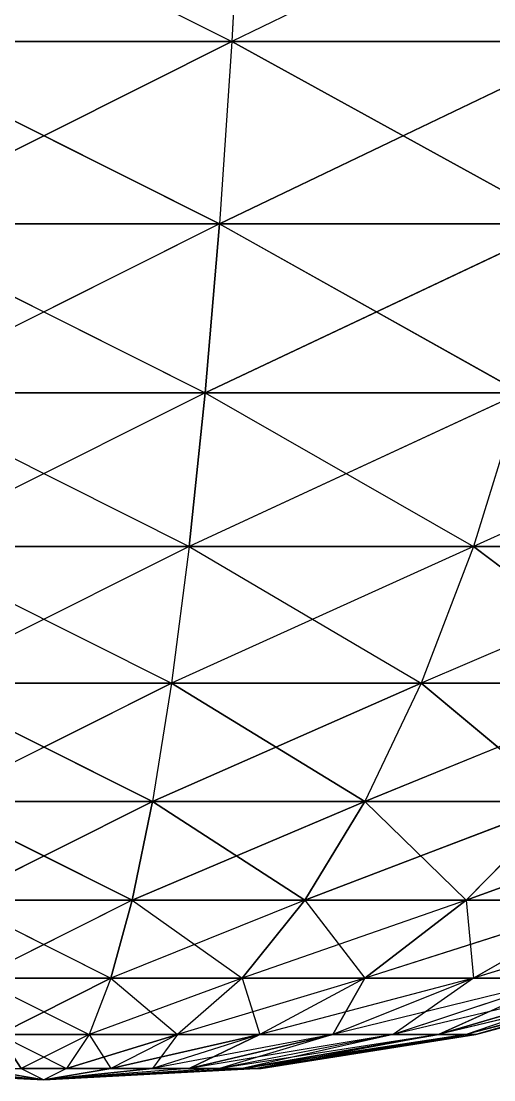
# Model space of a CAD drawing. Header units: metres. Extents: x -100 to 100, y -100 to 100.
# Drawn here: x -1.1 to 21.7, y -100 to -49 of the extents above; entities that cross this region are included whole.
import ezdxf

# ---------------------------------------------------------------- set-up
doc = ezdxf.new("R2010")
doc.units = ezdxf.units.M

msp = doc.modelspace()

# ---------------------------------------------------------------- linework, layer by layer
for p, q in [((-9.549, -40.674, -601.966), (9.052, -50, -606.692)), ((9.549, -40.674, -601.966), (9.052, -50, -606.692)), ((9.549, -40.674, -783.674), (9.052, -50, -778.948)), ((28.23, -40.674, -779.704), (9.052, -50, -778.948)), ((9.052, -50, -606.692), (-9.052, -50, -606.692)), ((-9.052, -50, -778.948), (9.052, -50, -778.948)), ((-9.052, -50, -606.692), (8.457, -58.779, -612.362)), ((9.052, -50, -778.948), (-8.457, -58.779, -773.279)), ((9.052, -50, -606.692), (8.457, -58.779, -612.362)), ((9.052, -50, -778.948), (8.457, -58.779, -773.279)), ((26.762, -50, -775.184), (8.457, -58.779, -773.279)), ((26.762, -50, -610.456), (9.052, -50, -606.692)), ((9.052, -50, -778.948), (26.762, -50, -775.184)), ((9.052, -50, -606.692), (25, -58.779, -615.878)), ((8.457, -58.779, -612.362), (-8.457, -58.779, -612.362)), ((-8.457, -58.779, -773.279), (8.457, -58.779, -773.279)), ((-8.457, -58.779, -612.362), (7.768, -66.913, -618.913)), ((8.457, -58.779, -773.279), (-7.768, -66.913, -766.728)), ((8.457, -58.779, -612.362), (7.768, -66.913, -618.913)), ((8.457, -58.779, -773.279), (7.768, -66.913, -766.728)), ((25, -58.779, -769.762), (7.768, -66.913, -766.728)), ((25, -58.779, -615.878), (8.457, -58.779, -612.362)), ((8.457, -58.779, -773.279), (25, -58.779, -769.762)), ((8.457, -58.779, -612.362), (22.964, -66.913, -622.143)), ((7.768, -66.913, -618.913), (-7.768, -66.913, -618.913)), ((-7.768, -66.913, -766.728), (7.768, -66.913, -766.728)), ((-7.768, -66.913, -618.913), (6.994, -74.314, -626.274)), ((7.768, -66.913, -766.728), (-6.994, -74.314, -759.367)), ((7.768, -66.913, -618.913), (6.994, -74.314, -626.274)), ((7.768, -66.913, -766.728), (6.994, -74.314, -759.367)), ((22.964, -66.913, -763.498), (6.994, -74.314, -759.367)), ((22.964, -66.913, -622.143), (7.768, -66.913, -618.913)), ((7.768, -66.913, -766.728), (22.964, -66.913, -763.498)), ((7.768, -66.913, -618.913), (20.677, -74.314, -629.182)), ((22.964, -66.913, -622.143), (20.677, -74.314, -629.182)), ((22.964, -66.913, -763.498), (20.677, -74.314, -756.458)), ((37.157, -66.913, -757.178), (20.677, -74.314, -756.458)), ((6.994, -74.314, -626.274), (-6.994, -74.314, -626.274)), ((-6.994, -74.314, -759.367), (6.994, -74.314, -759.367)), ((-6.994, -74.314, -626.274), (6.144, -80.902, -634.364)), ((6.994, -74.314, -759.367), (-6.144, -80.902, -751.277)), ((6.994, -74.314, -626.274), (6.144, -80.902, -634.364)), ((6.994, -74.314, -759.367), (6.144, -80.902, -751.277)), ((20.677, -74.314, -756.458), (6.144, -80.902, -751.277)), ((20.677, -74.314, -629.182), (6.994, -74.314, -626.274)), ((6.994, -74.314, -759.367), (20.677, -74.314, -756.458)), ((6.994, -74.314, -626.274), (18.164, -80.902, -636.919)), ((20.677, -74.314, -629.182), (18.164, -80.902, -636.919)), ((20.677, -74.314, -756.458), (18.164, -80.902, -748.722)), ((33.457, -74.314, -750.769), (18.164, -80.902, -748.722)), ((33.457, -74.314, -634.872), (20.677, -74.314, -629.182)), ((20.677, -74.314, -756.458), (33.457, -74.314, -750.769)), ((20.677, -74.314, -629.182), (29.389, -80.902, -641.917)), ((6.144, -80.902, -634.364), (-6.144, -80.902, -634.364)), ((-6.144, -80.902, -751.277), (6.144, -80.902, -751.277)), ((-6.144, -80.902, -634.364), (5.226, -86.603, -643.094)), ((6.144, -80.902, -751.277), (-5.226, -86.603, -742.546)), ((6.144, -80.902, -634.364), (5.226, -86.603, -643.094)), ((6.144, -80.902, -751.277), (5.226, -86.603, -742.546)), ((18.164, -80.902, -748.722), (5.226, -86.603, -742.546)), ((18.164, -80.902, -636.919), (6.144, -80.902, -634.364)), ((6.144, -80.902, -751.277), (18.164, -80.902, -748.722)), ((6.144, -80.902, -634.364), (15.451, -86.603, -645.267)), ((18.164, -80.902, -636.919), (15.451, -86.603, -645.267)), ((18.164, -80.902, -748.722), (15.451, -86.603, -740.373)), ((29.389, -80.902, -743.724), (15.451, -86.603, -740.373)), ((29.389, -80.902, -641.917), (18.164, -80.902, -636.919)), ((18.164, -80.902, -748.722), (29.389, -80.902, -743.724)), ((18.164, -80.902, -636.919), (25, -86.603, -649.519)), ((5.226, -86.603, -643.094), (-5.226, -86.603, -643.094)), ((-5.226, -86.603, -742.546), (5.226, -86.603, -742.546)), ((-5.226, -86.603, -643.094), (4.252, -91.355, -652.369)), ((5.226, -86.603, -742.546), (-4.252, -91.355, -733.271)), ((5.226, -86.603, -643.094), (4.252, -91.355, -652.369)), ((5.226, -86.603, -742.546), (4.252, -91.355, -733.271)), ((15.451, -86.603, -740.373), (4.252, -91.355, -733.271)), ((15.451, -86.603, -645.267), (5.226, -86.603, -643.094)), ((5.226, -86.603, -742.546), (15.451, -86.603, -740.373)), ((5.226, -86.603, -643.094), (12.569, -91.355, -654.137)), ((15.451, -86.603, -645.267), (12.569, -91.355, -654.137)), ((15.451, -86.603, -740.373), (12.569, -91.355, -731.503)), ((25, -86.603, -736.122), (12.569, -91.355, -731.503)), ((25, -86.603, -649.519), (15.451, -86.603, -645.267)), ((15.451, -86.603, -740.373), (25, -86.603, -736.122)), ((15.451, -86.603, -645.267), (20.337, -91.355, -657.596)), ((25, -86.603, -649.519), (20.337, -91.355, -657.596)), ((25, -86.603, -736.122), (20.337, -91.355, -728.045)), ((33.457, -86.603, -729.978), (20.337, -91.355, -728.045)), ((4.252, -91.355, -652.369), (-4.252, -91.355, -652.369)), ((-4.252, -91.355, -733.271), (4.252, -91.355, -733.271)), ((-4.252, -91.355, -652.369), (3.23, -95.106, -662.088)), ((4.252, -91.355, -733.271), (-3.23, -95.106, -723.553)), ((4.252, -91.355, -652.369), (3.23, -95.106, -662.088)), ((4.252, -91.355, -733.271), (3.23, -95.106, -723.553)), ((12.569, -91.355, -731.503), (3.23, -95.106, -723.553)), ((12.569, -91.355, -654.137), (4.252, -91.355, -652.369)), ((4.252, -91.355, -733.271), (12.569, -91.355, -731.503)), ((4.252, -91.355, -652.369), (9.549, -95.106, -663.431)), ((12.569, -91.355, -654.137), (9.549, -95.106, -663.431)), ((12.569, -91.355, -731.503), (9.549, -95.106, -722.21)), ((20.337, -91.355, -728.045), (9.549, -95.106, -722.21)), ((20.337, -91.355, -657.596), (12.569, -91.355, -654.137)), ((12.569, -91.355, -731.503), (20.337, -91.355, -728.045)), ((12.569, -91.355, -654.137), (15.451, -95.106, -666.059)), ((20.337, -91.355, -657.596), (15.451, -95.106, -666.059)), ((20.337, -91.355, -728.045), (15.451, -95.106, -719.582)), ((27.216, -91.355, -723.047), (15.451, -95.106, -719.582)), ((27.216, -91.355, -662.594), (20.337, -91.355, -657.596)), ((20.337, -91.355, -728.045), (27.216, -91.355, -723.047)), ((20.337, -91.355, -657.596), (20.677, -95.106, -669.856)), ((27.216, -91.355, -662.594), (20.677, -95.106, -669.856)), ((27.216, -91.355, -723.047), (20.677, -95.106, -715.785)), ((32.906, -91.355, -716.728), (20.677, -95.106, -715.785)), ((3.23, -95.106, -662.088), (-3.23, -95.106, -662.088)), ((-3.23, -95.106, -723.553), (3.23, -95.106, -723.553)), ((-3.23, -95.106, -662.088), (2.173, -97.815, -672.143)), ((3.23, -95.106, -723.553), (-2.173, -97.815, -713.498)), ((3.23, -95.106, -662.088), (2.173, -97.815, -672.143)), ((3.23, -95.106, -723.553), (2.173, -97.815, -713.498)), ((9.549, -95.106, -722.21), (2.173, -97.815, -713.498)), ((9.549, -95.106, -663.431), (3.23, -95.106, -662.088)), ((3.23, -95.106, -723.553), (9.549, -95.106, -722.21)), ((3.23, -95.106, -662.088), (6.425, -97.815, -673.047)), ((9.549, -95.106, -663.431), (6.425, -97.815, -673.047)), ((9.549, -95.106, -722.21), (6.425, -97.815, -712.594)), ((15.451, -95.106, -719.582), (6.425, -97.815, -712.594)), ((15.451, -95.106, -666.059), (9.549, -95.106, -663.431)), ((9.549, -95.106, -722.21), (15.451, -95.106, -719.582)), ((9.549, -95.106, -663.431), (10.396, -97.815, -674.815)), ((15.451, -95.106, -666.059), (10.396, -97.815, -674.815)), ((15.451, -95.106, -719.582), (10.396, -97.815, -710.826)), ((20.677, -95.106, -715.785), (10.396, -97.815, -710.826)), ((20.677, -95.106, -669.856), (13.912, -97.815, -677.369)), ((15.451, -95.106, -666.059), (13.912, -97.815, -677.369)), ((20.677, -95.106, -715.785), (13.912, -97.815, -708.271)), ((25, -95.106, -710.984), (13.912, -97.815, -708.271)), ((20.677, -95.106, -669.856), (15.451, -95.106, -666.059)), ((15.451, -95.106, -719.582), (20.677, -95.106, -715.785)), ((25, -95.106, -674.657), (16.82, -97.815, -680.6)), ((20.677, -95.106, -669.856), (16.82, -97.815, -680.6)), ((25, -95.106, -710.984), (16.82, -97.815, -705.041)), ((28.23, -95.106, -705.389), (16.82, -97.815, -705.041)), ((28.23, -95.106, -680.251), (18.994, -97.815, -684.364)), ((25, -95.106, -674.657), (18.994, -97.815, -684.364)), ((28.23, -95.106, -705.389), (18.994, -97.815, -701.277)), ((30.226, -95.106, -699.245), (18.994, -97.815, -701.277)), ((30.226, -95.106, -686.395), (20.337, -97.815, -688.498)), ((28.23, -95.106, -680.251), (20.337, -97.815, -688.498)), ((30.226, -95.106, -699.245), (20.337, -97.815, -697.143)), ((30.902, -95.106, -692.82), (20.337, -97.815, -697.143)), ((25, -95.106, -674.657), (20.677, -95.106, -669.856)), ((20.677, -95.106, -715.785), (25, -95.106, -710.984)), ((30.902, -95.106, -692.82), (20.791, -97.815, -692.82)), ((30.226, -95.106, -686.395), (20.791, -97.815, -692.82)), ((2.173, -97.815, -672.143), (-2.173, -97.815, -672.143)), ((-2.173, -97.815, -713.498), (2.173, -97.815, -713.498)), ((-2.173, -97.815, -672.143), (1.093, -99.452, -682.425)), ((-2.173, -97.815, -713.498), (-1.093, -99.452, -703.216)), ((2.173, -97.815, -713.498), (-1.093, -99.452, -703.216)), ((2.173, -97.815, -672.143), (1.093, -99.452, -682.425)), ((2.173, -97.815, -713.498), (1.093, -99.452, -703.216)), ((6.425, -97.815, -712.594), (1.093, -99.452, -703.216)), ((6.425, -97.815, -673.047), (2.173, -97.815, -672.143)), ((2.173, -97.815, -713.498), (6.425, -97.815, -712.594)), ((2.173, -97.815, -672.143), (3.23, -99.452, -682.879)), ((6.425, -97.815, -673.047), (3.23, -99.452, -682.879)), ((6.425, -97.815, -712.594), (3.23, -99.452, -702.762)), ((10.396, -97.815, -710.826), (3.23, -99.452, -702.762)), ((10.396, -97.815, -674.815), (5.226, -99.452, -683.768)), ((6.425, -97.815, -673.047), (5.226, -99.452, -683.768)), ((10.396, -97.815, -710.826), (5.226, -99.452, -701.873)), ((13.912, -97.815, -708.271), (5.226, -99.452, -701.873)), ((10.396, -97.815, -674.815), (6.425, -97.815, -673.047)), ((6.425, -97.815, -712.594), (10.396, -97.815, -710.826)), ((13.912, -97.815, -677.369), (6.994, -99.452, -685.052)), ((10.396, -97.815, -674.815), (6.994, -99.452, -685.052)), ((13.912, -97.815, -708.271), (6.994, -99.452, -700.588)), ((16.82, -97.815, -705.041), (6.994, -99.452, -700.588)), ((16.82, -97.815, -680.6), (8.457, -99.452, -686.676)), ((13.912, -97.815, -677.369), (8.457, -99.452, -686.676)), ((16.82, -97.815, -705.041), (8.457, -99.452, -698.964)), ((18.994, -97.815, -701.277), (8.457, -99.452, -698.964)), ((18.994, -97.815, -684.364), (9.549, -99.452, -688.569)), ((16.82, -97.815, -680.6), (9.549, -99.452, -688.569)), ((18.994, -97.815, -701.277), (9.549, -99.452, -697.072)), ((20.337, -97.815, -697.143), (9.549, -99.452, -697.072)), ((20.337, -97.815, -688.498), (10.224, -99.452, -690.647)), ((18.994, -97.815, -684.364), (10.224, -99.452, -690.647)), ((20.337, -97.815, -697.143), (10.224, -99.452, -694.994)), ((20.791, -97.815, -692.82), (10.224, -99.452, -694.994)), ((13.912, -97.815, -677.369), (10.396, -97.815, -674.815)), ((10.396, -97.815, -710.826), (13.912, -97.815, -708.271)), ((20.791, -97.815, -692.82), (10.453, -99.452, -692.82)), ((20.337, -97.815, -688.498), (10.453, -99.452, -692.82)), ((16.82, -97.815, -680.6), (13.912, -97.815, -677.369)), ((13.912, -97.815, -708.271), (16.82, -97.815, -705.041)), ((18.994, -97.815, -684.364), (16.82, -97.815, -680.6)), ((16.82, -97.815, -705.041), (18.994, -97.815, -701.277)), ((20.337, -97.815, -688.498), (18.994, -97.815, -684.364)), ((18.994, -97.815, -701.277), (20.337, -97.815, -697.143)), ((20.791, -97.815, -692.82), (20.337, -97.815, -688.498)), ((20.337, -97.815, -697.143), (20.791, -97.815, -692.82)), ((20.791, -97.815, -692.82), (20.337, -97.815, -697.143)), ((20.337, -97.815, -697.143), (20.791, -97.815, -692.82)), ((-10.453, -99.452, -692.82), (0, -100, -692.82)), ((-10.224, -99.452, -690.647), (0, -100, -692.82)), ((-10.224, -99.452, -694.994), (0, -100, -692.82)), ((-9.549, -99.452, -688.569), (0, -100, -692.82)), ((-9.549, -99.452, -697.072), (0, -100, -692.82)), ((-8.457, -99.452, -686.676), (0, -100, -692.82)), ((-8.457, -99.452, -698.964), (0, -100, -692.82)), ((-6.994, -99.452, -685.052), (0, -100, -692.82)), ((-6.994, -99.452, -700.588), (0, -100, -692.82)), ((-5.226, -99.452, -683.768), (0, -100, -692.82)), ((-5.226, -99.452, -701.873), (0, -100, -692.82)), ((-3.23, -99.452, -702.762), (-1.093, -99.452, -703.216)), ((-3.23, -99.452, -682.879), (0, -100, -692.82)), ((-3.23, -99.452, -702.762), (-1.093, -99.452, -703.216)), ((-3.23, -99.452, -702.762), (0, -100, -692.82)), ((1.093, -99.452, -682.425), (-1.093, -99.452, -682.425)), ((-1.093, -99.452, -703.216), (1.093, -99.452, -703.216)), ((1.093, -99.452, -682.425), (-1.093, -99.452, -682.425)), ((-1.093, -99.452, -682.425), (0, -100, -692.82)), ((-1.093, -99.452, -703.216), (1.093, -99.452, -703.216)), ((-1.093, -99.452, -703.216), (0, -100, -692.82)), ((10.453, -99.452, -692.82), (0, -100, -692.82)), ((10.224, -99.452, -690.647), (0, -100, -692.82)), ((9.549, -99.452, -688.569), (0, -100, -692.82)), ((8.457, -99.452, -686.676), (0, -100, -692.82)), ((6.994, -99.452, -685.052), (0, -100, -692.82)), ((5.226, -99.452, -683.768), (0, -100, -692.82)), ((3.23, -99.452, -682.879), (0, -100, -692.82)), ((1.093, -99.452, -682.425), (0, -100, -692.82)), ((1.093, -99.452, -703.216), (0, -100, -692.82)), ((3.23, -99.452, -702.762), (0, -100, -692.82)), ((5.226, -99.452, -701.873), (0, -100, -692.82)), ((6.994, -99.452, -700.588), (0, -100, -692.82)), ((8.457, -99.452, -698.964), (0, -100, -692.82)), ((9.549, -99.452, -697.072), (0, -100, -692.82)), ((10.224, -99.452, -694.994), (0, -100, -692.82)), ((3.23, -99.452, -682.879), (1.093, -99.452, -682.425)), ((1.093, -99.452, -703.216), (3.23, -99.452, -702.762)), ((3.23, -99.452, -682.879), (1.093, -99.452, -682.425)), ((1.093, -99.452, -703.216), (3.23, -99.452, -702.762)), ((5.226, -99.452, -683.768), (3.23, -99.452, -682.879)), ((3.23, -99.452, -702.762), (5.226, -99.452, -701.873)), ((5.226, -99.452, -683.768), (3.23, -99.452, -682.879)), ((3.23, -99.452, -702.762), (5.226, -99.452, -701.873)), ((6.994, -99.452, -685.052), (5.226, -99.452, -683.768)), ((5.226, -99.452, -701.873), (6.994, -99.452, -700.588)), ((6.994, -99.452, -685.052), (5.226, -99.452, -683.768)), ((5.226, -99.452, -701.873), (6.994, -99.452, -700.588)), ((8.457, -99.452, -686.676), (6.994, -99.452, -685.052)), ((6.994, -99.452, -700.588), (8.457, -99.452, -698.964)), ((8.457, -99.452, -686.676), (6.994, -99.452, -685.052)), ((6.994, -99.452, -700.588), (8.457, -99.452, -698.964)), ((9.549, -99.452, -688.569), (8.457, -99.452, -686.676)), ((8.457, -99.452, -698.964), (9.549, -99.452, -697.072)), ((9.549, -99.452, -688.569), (8.457, -99.452, -686.676)), ((8.457, -99.452, -698.964), (9.549, -99.452, -697.072)), ((10.224, -99.452, -690.647), (9.549, -99.452, -688.569)), ((9.549, -99.452, -697.072), (10.224, -99.452, -694.994)), ((10.224, -99.452, -690.647), (9.549, -99.452, -688.569)), ((9.549, -99.452, -697.072), (10.224, -99.452, -694.994)), ((10.453, -99.452, -692.82), (10.224, -99.452, -690.647)), ((10.224, -99.452, -694.994), (10.453, -99.452, -692.82)), ((10.453, -99.452, -692.82), (10.224, -99.452, -694.994)), ((10.224, -99.452, -694.994), (10.453, -99.452, -692.82)), ((10.453, -99.452, -692.82), (10.224, -99.452, -690.647)), ((10.224, -99.452, -694.994), (10.453, -99.452, -692.82))]:
    msp.add_line(p, q)
for points in [[(-9.052, -50, -778.948), (9.549, -40.674, -783.674), (9.052, -50, -778.948), (9.053, -50, -778.948)], [(26.762, -50, -610.456), (9.549, -40.674, -601.966), (9.052, -50, -606.692), (9.053, -50, -606.692)], [(8.457, -58.779, -612.362), (-9.052, -50, -606.692), (-8.457, -58.779, -612.362), (-8.456, -58.778, -612.362)], [(-8.457, -58.779, -773.279), (-9.052, -50, -778.948), (9.052, -50, -778.948), (9.053, -50, -778.948)], [(-8.457, -58.779, -773.279), (9.052, -50, -778.948), (8.457, -58.779, -773.279), (8.457, -58.778, -773.279)], [(25, -58.779, -615.878), (9.052, -50, -606.692), (8.457, -58.779, -612.362), (8.457, -58.778, -612.362)], [(8.457, -58.779, -773.279), (26.762, -50, -775.184), (25, -58.779, -769.762), (25, -58.778, -769.762)], [(25, -58.779, -615.878), (26.762, -50, -610.456), (9.052, -50, -606.692), (9.053, -50, -606.692)], [(7.768, -66.913, -618.913), (8.457, -58.779, -612.362), (-8.457, -58.779, -612.362), (-8.456, -58.778, -612.362)], [(-7.768, -66.913, -766.728), (-8.457, -58.779, -773.279), (8.457, -58.779, -773.279), (8.457, -58.778, -773.279)], [(7.768, -66.913, -766.728), (8.457, -58.779, -773.279), (25, -58.779, -769.762), (25, -58.778, -769.762)], [(7.768, -66.913, -766.728), (25, -58.779, -769.762), (22.964, -66.913, -763.498), (22.965, -66.913, -763.497)], [(22.964, -66.913, -622.143), (25, -58.779, -615.878), (8.457, -58.779, -612.362), (8.457, -58.778, -612.362)], [(6.994, -74.314, -759.367), (7.768, -66.913, -766.728), (22.964, -66.913, -763.498), (22.965, -66.913, -763.497)], [(29.389, -80.902, -641.917), (20.677, -74.314, -629.182), (18.164, -80.902, -636.919), (18.164, -80.902, -636.918)], [(5.226, -86.603, -643.094), (-6.144, -80.902, -634.364), (-5.226, -86.603, -643.094), (-5.226, -86.602, -643.094)], [(-5.226, -86.603, -742.546), (6.144, -80.902, -751.277), (5.226, -86.603, -742.546), (5.227, -86.602, -742.546)], [(15.451, -86.603, -645.267), (6.144, -80.902, -634.364), (5.226, -86.603, -643.094), (5.227, -86.602, -643.094)], [(5.226, -86.603, -742.546), (18.164, -80.902, -748.722), (15.451, -86.603, -740.373), (15.451, -86.602, -740.373)], [(25, -86.603, -649.519), (18.164, -80.902, -636.919), (15.451, -86.603, -645.267), (15.451, -86.602, -645.267)], [(15.451, -86.603, -740.373), (29.389, -80.902, -743.724), (25, -86.603, -736.122), (25, -86.602, -736.121)], [(25, -86.603, -649.519), (29.389, -80.902, -641.917), (18.164, -80.902, -636.919), (18.164, -80.902, -636.918)], [(4.252, -91.355, -652.369), (5.226, -86.603, -643.094), (-5.226, -86.603, -643.094), (-5.226, -86.602, -643.094)], [(-4.252, -91.355, -733.271), (-5.226, -86.603, -742.546), (5.226, -86.603, -742.546), (5.227, -86.602, -742.546)], [(4.252, -91.355, -652.369), (-5.226, -86.603, -643.094), (-4.252, -91.355, -652.369), (-4.251, -91.354, -652.369)], [(-4.252, -91.355, -733.271), (5.226, -86.603, -742.546), (4.252, -91.355, -733.271), (4.252, -91.354, -733.271)], [(4.252, -91.355, -733.271), (5.226, -86.603, -742.546), (15.451, -86.603, -740.373), (15.451, -86.602, -740.373)], [(12.569, -91.355, -654.137), (5.226, -86.603, -643.094), (4.252, -91.355, -652.369), (4.252, -91.354, -652.369)], [(4.252, -91.355, -733.271), (15.451, -86.603, -740.373), (12.569, -91.355, -731.503), (12.569, -91.354, -731.503)], [(12.569, -91.355, -654.137), (15.451, -86.603, -645.267), (5.226, -86.603, -643.094), (5.227, -86.602, -643.094)], [(12.569, -91.355, -731.503), (15.451, -86.603, -740.373), (25, -86.603, -736.122), (25, -86.602, -736.121)], [(20.337, -91.355, -657.596), (15.451, -86.603, -645.267), (12.569, -91.355, -654.137), (12.569, -91.354, -654.137)], [(12.569, -91.355, -731.503), (25, -86.603, -736.122), (20.337, -91.355, -728.045), (20.337, -91.354, -728.045)], [(20.337, -91.355, -657.596), (25, -86.603, -649.519), (15.451, -86.603, -645.267), (15.451, -86.602, -645.267)], [(20.337, -91.355, -728.045), (25, -86.603, -736.122), (33.457, -86.603, -729.978), (33.457, -86.602, -729.977)], [(27.216, -91.355, -662.594), (25, -86.603, -649.519), (20.337, -91.355, -657.596), (20.337, -91.354, -657.596)], [(20.337, -91.355, -728.045), (33.457, -86.603, -729.978), (27.216, -91.355, -723.047), (27.216, -91.354, -723.047)], [(3.23, -95.106, -662.088), (4.252, -91.355, -652.369), (-4.252, -91.355, -652.369), (-4.251, -91.354, -652.369)], [(-3.23, -95.106, -723.553), (-4.252, -91.355, -733.271), (4.252, -91.355, -733.271), (4.252, -91.354, -733.271)], [(3.23, -95.106, -723.553), (4.252, -91.355, -733.271), (12.569, -91.355, -731.503), (12.569, -91.354, -731.503)], [(9.549, -95.106, -663.431), (12.569, -91.355, -654.137), (4.252, -91.355, -652.369), (4.252, -91.354, -652.369)], [(9.549, -95.106, -722.21), (12.569, -91.355, -731.503), (20.337, -91.355, -728.045), (20.337, -91.354, -728.045)], [(15.451, -95.106, -666.059), (20.337, -91.355, -657.596), (12.569, -91.355, -654.137), (12.569, -91.354, -654.137)], [(15.451, -95.106, -719.582), (20.337, -91.355, -728.045), (27.216, -91.355, -723.047), (27.216, -91.354, -723.047)], [(20.677, -95.106, -669.856), (27.216, -91.355, -662.594), (20.337, -91.355, -657.596), (20.337, -91.354, -657.596)], [(20.677, -95.106, -715.785), (27.216, -91.355, -723.047), (32.906, -91.355, -716.728), (32.906, -91.354, -716.728)], [(-2.173, -97.815, -713.498), (3.23, -95.106, -723.553), (2.173, -97.815, -713.498), (2.173, -97.815, -713.497)], [(13.912, -97.815, -677.369), (15.451, -95.106, -666.059), (10.396, -97.815, -674.815), (10.396, -97.815, -674.814)], [(18.994, -97.815, -684.364), (25, -95.106, -674.657), (16.82, -97.815, -680.6), (16.821, -97.815, -680.599)], [(18.994, -97.815, -701.277), (28.23, -95.106, -705.389), (30.226, -95.106, -699.245), (30.227, -95.106, -699.245)], [(20.791, -97.815, -692.82), (30.226, -95.106, -686.395), (20.337, -97.815, -688.498), (20.337, -97.815, -688.497)], [(20.791, -97.815, -692.82), (30.902, -95.106, -692.82), (30.226, -95.106, -686.395), (30.227, -95.106, -686.395)], [(-1.093, -99.452, -703.216), (-2.173, -97.815, -713.498), (2.173, -97.815, -713.498), (2.173, -97.815, -713.497)], [(1.093, -99.452, -703.216), (6.425, -97.815, -712.594), (3.23, -99.452, -702.762), (3.23, -99.452, -702.761)], [(3.23, -99.452, -702.762), (10.396, -97.815, -710.826), (5.226, -99.452, -701.873), (5.227, -99.452, -701.873)], [(6.994, -99.452, -685.052), (10.396, -97.815, -674.815), (5.226, -99.452, -683.768), (5.227, -99.452, -683.768)], [(6.994, -99.452, -685.052), (13.912, -97.815, -677.369), (10.396, -97.815, -674.815), (10.396, -97.815, -674.814)], [(9.549, -99.452, -688.569), (18.994, -97.815, -684.364), (16.82, -97.815, -680.6), (16.821, -97.815, -680.599)], [(9.549, -99.452, -697.072), (20.337, -97.815, -697.143), (10.224, -99.452, -694.994), (10.225, -99.452, -694.993)], [(10.453, -99.452, -692.82), (20.337, -97.815, -688.498), (10.224, -99.452, -690.647), (10.225, -99.452, -690.647)], [(10.453, -99.452, -692.82), (20.791, -97.815, -692.82), (20.337, -97.815, -688.498), (20.337, -97.815, -688.497)], [(-10.453, -99.452, -692.82), (0, -100, -692.82), (-10.224, -99.452, -694.994), (-10.224, -99.452, -694.993)], [(-9.549, -99.452, -697.072), (0, -100, -692.82), (-8.457, -99.452, -698.964), (-8.456, -99.452, -698.964)], [(-6.994, -99.452, -685.052), (0, -100, -692.82), (-8.457, -99.452, -686.676), (-8.456, -99.452, -686.676)], [(-5.226, -99.452, -701.873), (0, -100, -692.82), (-3.23, -99.452, -702.762), (-3.23, -99.452, -702.761)], [(10.453, -99.452, -692.82), (0, -100, -692.82), (10.224, -99.452, -690.647), (10.225, -99.452, -690.647)], [(6.994, -99.452, -685.052), (0, -100, -692.82), (5.226, -99.452, -683.768), (5.227, -99.452, -683.768)], [(1.093, -99.452, -703.216), (0, -100, -692.82), (3.23, -99.452, -702.762), (3.23, -99.452, -702.761)], [(3.23, -99.452, -702.762), (0, -100, -692.82), (5.226, -99.452, -701.873), (5.227, -99.452, -701.873)], [(9.549, -99.452, -697.072), (0, -100, -692.82), (10.224, -99.452, -694.994), (10.225, -99.452, -694.993)], [(10.453, -99.452, -692.82), (10.453, -99.452, -692.82), (10.224, -99.452, -694.994), (10.225, -99.452, -694.993)]]:
    msp.add_3dface(points)

doc.saveas('drawing.dxf')
